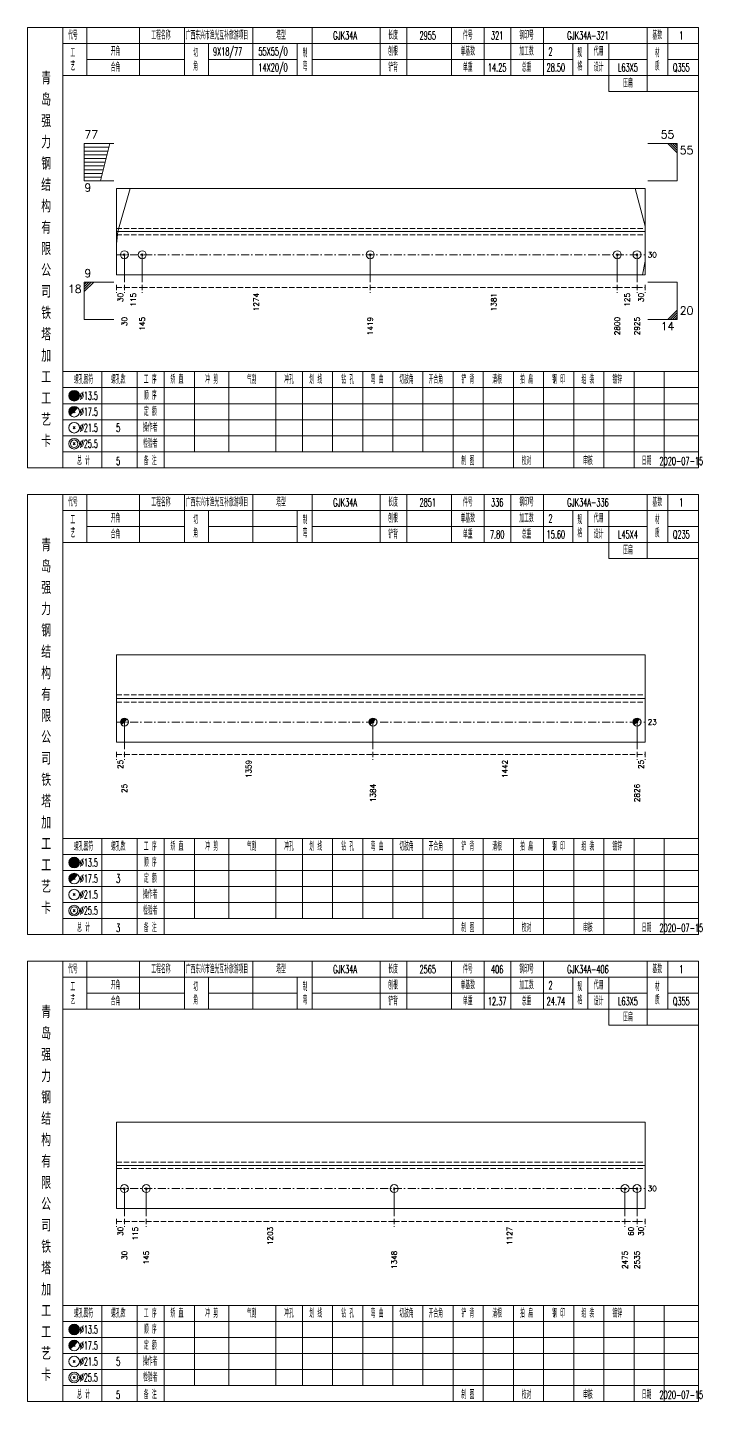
# Model space of a CAD drawing. Extents: x 0 to 2606, y -377 to 6479.
# Drawn here: x 523 to 776, y 5075 to 5590 of the extents above; entities that cross this region are included whole.
import ezdxf
from ezdxf.enums import TextEntityAlignment as Align

# ---------------------------------------------------------------- set-up
doc = ezdxf.new("R2010")
doc.units = 0
doc.header["$MEASUREMENT"] = 0
doc.linetypes.add('一点画线', pattern=[5.2, 3, -1, 0.2, -1])
doc.linetypes.add('虚线', pattern=[2.75, 2, -0.75])
doc.layers.get('0').update_dxf_attribs({"linetype": 'CONTINUOUS', "lineweight": 25})
doc.layers.add('1', color=7, linetype='CONTINUOUS', lineweight=25)
doc.layers.add('4', color=7, linetype='CONTINUOUS', lineweight=25)
doc.styles.get("Standard").update_dxf_attribs({"font": 'simplex.shx', "width": 0.7, "height": 3, "bigfont": 'gbhzfs.shx'})

msp = doc.modelspace()

# ---------------------------------------------------------------- linework, layer by layer
at = {"color": 7, "linetype": 'Continuous', "lineweight": 13}
for p, q in [((544.1, 5546.5), (555.1, 5546.5)), ((544.1, 5532.5), (544.1, 5546.5)), ((544.1, 5545.1), (553.25, 5545.1)), ((544.1, 5543.7), (552.9, 5543.7)), ((544.1, 5542.3), (552.55, 5542.3)), ((550.1, 5532.5), (553.6, 5546.5)), ((766.2, 5546.5), (755.2, 5546.5)), ((762.7, 5546.5), (766.2, 5543)), ((763.57, 5546.5), (766.2, 5543.88)), ((764.45, 5546.5), (766.2, 5544.75)), ((765.32, 5546.5), (766.2, 5545.62)), ((766.2, 5532.5), (766.2, 5546.5)), ((544.1, 5540.9), (552.2, 5540.9)), ((544.1, 5539.5), (551.85, 5539.5)), ((544.1, 5538.1), (551.5, 5538.1)), ((544.1, 5536.7), (551.15, 5536.7)), ((544.1, 5535.3), (550.8, 5535.3)), ((544.1, 5533.9), (550.45, 5533.9)), ((544.1, 5532.5), (555.1, 5532.5)), ((766.2, 5532.5), (755.2, 5532.5)), ((556.7, 5513.5), (561.26, 5529.69)), ((754.2, 5515.56), (750.51, 5529.69)), ((556.1, 5508.87), (556.7, 5513.5)), ((559.1, 5504.81), (559.1, 5494.5)), ((565.82, 5504.81), (565.82, 5494.5)), ((651.23, 5504.81), (651.23, 5494.5)), ((743.81, 5504.81), (743.81, 5494.5)), ((751.2, 5504.81), (751.2, 5494.5)), ((754.2, 5502.45), (753.26, 5497.31)), ((544.1, 5494.5), (555.1, 5494.5)), ((544.1, 5494.5), (544.1, 5480.5)), ((544.97, 5494.5), (544.1, 5493.62)), ((545.85, 5494.5), (544.1, 5492.75)), ((546.72, 5494.5), (544.1, 5491.88)), ((547.6, 5494.5), (544.1, 5491)), ((766.2, 5494.5), (755.2, 5494.5)), ((766.2, 5494.5), (766.2, 5480.5)), ((544.1, 5480.5), (555.1, 5480.5)), ((766.2, 5480.5), (755.2, 5480.5)), ((762.7, 5480.5), (766.2, 5484)), ((763.57, 5480.5), (766.2, 5483.12)), ((764.45, 5480.5), (766.2, 5482.25)), ((765.32, 5480.5), (766.2, 5481.38)), ((559.1, 5329.67), (559.1, 5319.5)), ((652.27, 5329.67), (652.27, 5319.5)), ((751.2, 5329.67), (751.2, 5319.5)), ((559.1, 5154.81), (559.1, 5144.5)), ((567.3, 5154.81), (567.3, 5144.5)), ((660.21, 5154.81), (660.21, 5144.5)), ((746.7, 5154.81), (746.7, 5144.5)), ((751.2, 5154.81), (751.2, 5144.5))]:
    msp.add_line(p, q, dxfattribs=at)
at = {"color": 7, "linetype": 'Continuous', "lineweight": 18}
for p, q in [((556.1, 5529.69), (556.1, 5497.31)), ((556.1, 5529.69), (754.2, 5529.69)), ((754.2, 5529.69), (754.2, 5497.31)), ((556.1, 5513.5), (754.2, 5513.5)), ((556.1, 5354.83), (556.1, 5322.17)), ((556.1, 5354.83), (754.2, 5354.83)), ((754.2, 5354.83), (754.2, 5322.17)), ((556.1, 5338.5), (754.2, 5338.5)), ((556.1, 5179.69), (556.1, 5147.31)), ((556.1, 5179.69), (754.2, 5179.69)), ((754.2, 5179.69), (754.2, 5147.31)), ((556.1, 5163.5), (754.2, 5163.5))]:
    msp.add_line(p, q, dxfattribs=at)
at = {"color": 1, "linetype": '虚线', "lineweight": 18}
for p, q in [((556.1, 5514.69), (754.2, 5514.69)), ((556.1, 5512.31), (754.2, 5512.31)), ((556.1, 5339.83), (754.2, 5339.83)), ((556.1, 5337.17), (754.2, 5337.17)), ((556.1, 5164.69), (754.2, 5164.69)), ((556.1, 5162.31), (754.2, 5162.31))]:
    msp.add_line(p, q, dxfattribs=at)
at = {"color": 3, "linetype": '一点画线', "lineweight": 13}
for p, q in [((556.1, 5504.81), (754.2, 5504.81)), ((556.1, 5329.67), (754.2, 5329.67)), ((556.1, 5154.81), (754.2, 5154.81))]:
    msp.add_line(p, q, dxfattribs=at)
at = {"color": 8, "linetype": '虚线', "lineweight": 9}
for p, q in [((556.1, 5493.5), (556.1, 5490.5)), ((556.1, 5492.5), (559.1, 5492.5)), ((559.1, 5493.5), (559.1, 5490.5)), ((559.1, 5493.5), (559.1, 5490.5)), ((559.1, 5492.5), (565.82, 5492.5)), ((565.82, 5493.5), (565.82, 5490.5)), ((565.82, 5493.5), (565.82, 5490.5)), ((565.82, 5492.5), (651.23, 5492.5)), ((651.23, 5493.5), (651.23, 5490.5)), ((651.23, 5493.5), (651.23, 5490.5)), ((651.23, 5492.5), (743.81, 5492.5)), ((743.81, 5493.5), (743.81, 5490.5)), ((743.81, 5493.5), (743.81, 5490.5)), ((743.81, 5492.5), (751.2, 5492.5)), ((751.2, 5493.5), (751.2, 5490.5)), ((751.2, 5493.5), (751.2, 5490.5)), ((751.2, 5492.5), (754.2, 5492.5)), ((754.2, 5493.5), (754.2, 5490.5)), ((556.1, 5318.5), (556.1, 5315.5)), ((556.1, 5317.5), (559.1, 5317.5)), ((559.1, 5318.5), (559.1, 5315.5)), ((559.1, 5318.5), (559.1, 5315.5)), ((559.1, 5317.5), (652.27, 5317.5)), ((652.27, 5318.5), (652.27, 5315.5)), ((652.27, 5318.5), (652.27, 5315.5)), ((652.27, 5317.5), (751.2, 5317.5)), ((751.2, 5318.5), (751.2, 5315.5)), ((751.2, 5318.5), (751.2, 5315.5)), ((751.2, 5317.5), (754.2, 5317.5)), ((754.2, 5318.5), (754.2, 5315.5)), ((556.1, 5143.5), (556.1, 5140.5)), ((556.1, 5142.5), (559.1, 5142.5)), ((559.1, 5143.5), (559.1, 5140.5)), ((559.1, 5143.5), (559.1, 5140.5)), ((559.1, 5142.5), (567.3, 5142.5)), ((567.3, 5143.5), (567.3, 5140.5)), ((567.3, 5143.5), (567.3, 5140.5)), ((567.3, 5142.5), (660.21, 5142.5)), ((660.21, 5143.5), (660.21, 5140.5)), ((660.21, 5143.5), (660.21, 5140.5)), ((660.21, 5142.5), (746.7, 5142.5)), ((746.7, 5143.5), (746.7, 5140.5)), ((746.7, 5143.5), (746.7, 5140.5)), ((746.7, 5142.5), (751.2, 5142.5)), ((751.2, 5143.5), (751.2, 5140.5)), ((751.2, 5143.5), (751.2, 5140.5)), ((751.2, 5142.5), (754.2, 5142.5)), ((754.2, 5143.5), (754.2, 5140.5))]:
    msp.add_line(p, q, dxfattribs=at)
at = {"layer": '1', "color": 7, "linetype": 'Continuous', "lineweight": 13}
for p, q in [((558.8, 5504.51), (559.4, 5505.11)), ((559.4, 5504.51), (558.8, 5505.11)), ((565.52, 5504.51), (566.12, 5505.11)), ((566.12, 5504.51), (565.52, 5505.11)), ((650.93, 5504.51), (651.53, 5505.11)), ((651.53, 5504.51), (650.93, 5505.11)), ((743.51, 5504.51), (744.11, 5505.11)), ((744.11, 5504.51), (743.51, 5505.11)), ((750.9, 5504.51), (751.5, 5505.11)), ((751.5, 5504.51), (750.9, 5505.11)), ((558.8, 5154.51), (559.4, 5155.11)), ((559.4, 5154.51), (558.8, 5155.11)), ((567, 5154.51), (567.6, 5155.11)), ((567.6, 5154.51), (567, 5155.11)), ((659.91, 5154.51), (660.51, 5155.11)), ((660.51, 5154.51), (659.91, 5155.11)), ((746.4, 5154.51), (747, 5155.11)), ((747, 5154.51), (746.4, 5155.11)), ((750.9, 5154.51), (751.5, 5155.11)), ((751.5, 5154.51), (750.9, 5155.11))]:
    msp.add_line(p, q, dxfattribs=at)
at = {"layer": '1', "color": 7, "linetype": 'Continuous', "lineweight": 18}
for p, q in [((556.1, 5497.31), (754.2, 5497.31)), ((556.1, 5322.17), (754.2, 5322.17)), ((556.1, 5147.31), (754.2, 5147.31))]:
    msp.add_line(p, q, dxfattribs=at)
at = {"layer": '1', "color": 7, "linetype": 'Continuous', "lineweight": 0}
for p, q in [((558.8, 5329.37), (559.4, 5329.97)), ((558.8, 5329.97), (559.4, 5329.37)), ((651.97, 5329.37), (652.57, 5329.97)), ((651.97, 5329.97), (652.57, 5329.37)), ((750.9, 5329.37), (751.5, 5329.97)), ((750.9, 5329.97), (751.5, 5329.37))]:
    msp.add_line(p, q, dxfattribs=at)
at = {"layer": '1', "color": 7, "linetype": 'Continuous', "lineweight": 13}
for centre in [(559.1, 5504.81), (565.82, 5504.81), (651.23, 5504.81), (743.81, 5504.81), (751.2, 5504.81), (559.1, 5329.67), (652.27, 5329.67), (751.2, 5329.67), (559.1, 5154.81), (567.3, 5154.81), (660.21, 5154.81), (746.7, 5154.81), (751.2, 5154.81)]:
    msp.add_circle(centre, 1.5, dxfattribs=at)
for centre, radius in [((559.1, 5329.67), 1.35), ((559.1, 5329.67), 1.2), ((559.1, 5329.67), 1.05), ((559.1, 5329.67), 0.9), ((559.1, 5329.67), 0.75), ((559.1, 5329.67), 0.6), ((652.27, 5329.67), 1.35), ((652.27, 5329.67), 1.2), ((652.27, 5329.67), 1.05), ((652.27, 5329.67), 0.9), ((652.27, 5329.67), 0.75), ((652.27, 5329.67), 0.6), ((751.2, 5329.67), 1.35), ((751.2, 5329.67), 1.2), ((751.2, 5329.67), 1.05), ((751.2, 5329.67), 0.9), ((751.2, 5329.67), 0.75), ((751.2, 5329.67), 0.6), ((559.1, 5329.67), 0.45), ((559.1, 5329.67), 0.3), ((559.1, 5329.67), 0.15), ((652.27, 5329.67), 0.45), ((652.27, 5329.67), 0.3), ((652.27, 5329.67), 0.15), ((751.2, 5329.67), 0.45), ((751.2, 5329.67), 0.3), ((751.2, 5329.67), 0.15)]:
    msp.add_arc(centre, radius, 45, 225, dxfattribs=at)
at = {"layer": '4', "color": 1, "linetype": 'Continuous', "lineweight": 18}
for p, q in [((536.1, 5425), (536.1, 5590)), ((545, 5572), (545, 5590)), ((564.8, 5572), (564.8, 5590)), ((581.6, 5572), (581.6, 5590)), ((607.2, 5572), (607.2, 5590)), ((629.5, 5572), (629.5, 5590)), ((655, 5572), (655, 5590)), ((665, 5572), (665, 5590)), ((681.7, 5572), (681.7, 5590)), ((693.9, 5572), (693.9, 5590)), ((703.9, 5572), (703.9, 5590)), ((716.1, 5572), (716.1, 5590)), ((755, 5566), (755, 5590)), ((762.8, 5572), (762.8, 5590)), ((536.1, 5584), (774.2, 5584)), ((590.6, 5572), (590.6, 5584)), ((623.9, 5572), (623.9, 5584)), ((727.2, 5572), (727.2, 5584)), ((732.8, 5572), (732.8, 5584)), ((740.6, 5566), (740.6, 5584)), ((545, 5578), (581.6, 5578)), ((590.6, 5578), (623.9, 5578)), ((629.5, 5578), (727.2, 5578)), ((732.8, 5578), (755, 5578)), ((762.8, 5578), (774.2, 5578)), ((536.1, 5572), (774.2, 5572)), ((740.6, 5566), (774.2, 5566)), ((536.1, 5461), (774.2, 5461)), ((550.6, 5425), (550.6, 5461)), ((563.9, 5425), (563.9, 5461)), ((574, 5425), (574, 5461)), ((585.4, 5431), (585.4, 5461)), ((598.3, 5431), (598.3, 5461)), ((615.9, 5431), (615.9, 5461)), ((625.8, 5431), (625.8, 5461)), ((637.1, 5431), (637.1, 5461)), ((648.4, 5431), (648.4, 5461)), ((659.7, 5431), (659.7, 5461)), ((670.9, 5431), (670.9, 5461)), ((682.3, 5431), (682.3, 5461)), ((693.6, 5431), (693.6, 5461)), ((704.9, 5431), (704.9, 5461)), ((716.2, 5431), (716.2, 5461)), ((727.5, 5431), (727.5, 5461)), ((738.8, 5431), (738.8, 5461)), ((750.1, 5431), (750.1, 5461)), ((761.4, 5431), (761.4, 5461)), ((536.1, 5455), (774.2, 5455)), ((536.1, 5449), (774.2, 5449)), ((536.1, 5443), (774.2, 5443)), ((536.1, 5437), (774.2, 5437)), ((536.1, 5431), (774.2, 5431)), ((682.3, 5425), (682.3, 5431)), ((693.6, 5425), (693.6, 5431)), ((704.9, 5425), (704.9, 5431)), ((716.2, 5425), (716.2, 5431)), ((727.5, 5425), (727.5, 5431)), ((738.8, 5425), (738.8, 5431)), ((750.1, 5425), (750.1, 5431)), ((761.4, 5425), (761.4, 5431)), ((536.1, 5250), (536.1, 5415)), ((545, 5397), (545, 5415)), ((564.8, 5397), (564.8, 5415)), ((581.6, 5397), (581.6, 5415)), ((607.2, 5397), (607.2, 5415)), ((629.5, 5397), (629.5, 5415)), ((655, 5397), (655, 5415)), ((665, 5397), (665, 5415)), ((681.7, 5397), (681.7, 5415)), ((693.9, 5397), (693.9, 5415)), ((703.9, 5397), (703.9, 5415)), ((716.1, 5397), (716.1, 5415)), ((755, 5391), (755, 5415)), ((762.8, 5397), (762.8, 5415)), ((536.1, 5409), (774.2, 5409)), ((590.6, 5397), (590.6, 5409)), ((623.9, 5397), (623.9, 5409)), ((727.2, 5397), (727.2, 5409)), ((732.8, 5397), (732.8, 5409)), ((740.6, 5391), (740.6, 5409)), ((545, 5403), (581.6, 5403)), ((590.6, 5403), (623.9, 5403)), ((629.5, 5403), (727.2, 5403)), ((732.8, 5403), (755, 5403)), ((762.8, 5403), (774.2, 5403)), ((536.1, 5397), (774.2, 5397)), ((740.6, 5391), (774.2, 5391)), ((536.1, 5286), (774.2, 5286)), ((550.6, 5250), (550.6, 5286)), ((563.9, 5250), (563.9, 5286)), ((574, 5250), (574, 5286)), ((585.4, 5256), (585.4, 5286)), ((598.3, 5256), (598.3, 5286)), ((615.9, 5256), (615.9, 5286)), ((625.8, 5256), (625.8, 5286)), ((637.1, 5256), (637.1, 5286)), ((648.4, 5256), (648.4, 5286)), ((659.7, 5256), (659.7, 5286)), ((670.9, 5256), (670.9, 5286)), ((682.3, 5256), (682.3, 5286)), ((693.6, 5256), (693.6, 5286)), ((704.9, 5256), (704.9, 5286)), ((716.2, 5256), (716.2, 5286)), ((727.5, 5256), (727.5, 5286)), ((738.8, 5256), (738.8, 5286)), ((750.1, 5256), (750.1, 5286)), ((761.4, 5256), (761.4, 5286)), ((536.1, 5280), (774.2, 5280)), ((536.1, 5274), (774.2, 5274)), ((536.1, 5268), (774.2, 5268)), ((536.1, 5262), (774.2, 5262)), ((536.1, 5256), (774.2, 5256)), ((682.3, 5250), (682.3, 5256)), ((693.6, 5250), (693.6, 5256)), ((704.9, 5250), (704.9, 5256)), ((716.2, 5250), (716.2, 5256)), ((727.5, 5250), (727.5, 5256)), ((738.8, 5250), (738.8, 5256)), ((750.1, 5250), (750.1, 5256)), ((761.4, 5250), (761.4, 5256)), ((536.1, 5075), (536.1, 5240)), ((545, 5222), (545, 5240)), ((564.8, 5222), (564.8, 5240)), ((581.6, 5222), (581.6, 5240)), ((607.2, 5222), (607.2, 5240)), ((629.5, 5222), (629.5, 5240)), ((655, 5222), (655, 5240)), ((665, 5222), (665, 5240)), ((681.7, 5222), (681.7, 5240)), ((693.9, 5222), (693.9, 5240)), ((703.9, 5222), (703.9, 5240)), ((716.1, 5222), (716.1, 5240)), ((755, 5216), (755, 5240)), ((762.8, 5222), (762.8, 5240)), ((536.1, 5234), (774.2, 5234)), ((590.6, 5222), (590.6, 5234)), ((623.9, 5222), (623.9, 5234)), ((727.2, 5222), (727.2, 5234)), ((732.8, 5222), (732.8, 5234)), ((740.6, 5216), (740.6, 5234)), ((545, 5228), (581.6, 5228)), ((590.6, 5228), (623.9, 5228)), ((629.5, 5228), (727.2, 5228)), ((732.8, 5228), (755, 5228)), ((762.8, 5228), (774.2, 5228)), ((536.1, 5222), (774.2, 5222)), ((740.6, 5216), (774.2, 5216)), ((536.1, 5111), (774.2, 5111)), ((550.6, 5075), (550.6, 5111)), ((563.9, 5075), (563.9, 5111)), ((574, 5075), (574, 5111)), ((585.4, 5081), (585.4, 5111)), ((598.3, 5081), (598.3, 5111)), ((615.9, 5081), (615.9, 5111)), ((625.8, 5081), (625.8, 5111)), ((637.1, 5081), (637.1, 5111)), ((648.4, 5081), (648.4, 5111)), ((659.7, 5081), (659.7, 5111)), ((670.9, 5081), (670.9, 5111)), ((682.3, 5081), (682.3, 5111)), ((693.6, 5081), (693.6, 5111)), ((704.9, 5081), (704.9, 5111)), ((716.2, 5081), (716.2, 5111)), ((727.5, 5081), (727.5, 5111)), ((738.8, 5081), (738.8, 5111)), ((750.1, 5081), (750.1, 5111)), ((761.4, 5081), (761.4, 5111)), ((536.1, 5105), (774.2, 5105)), ((536.1, 5099), (774.2, 5099)), ((536.1, 5093), (774.2, 5093)), ((536.1, 5087), (774.2, 5087)), ((536.1, 5081), (774.2, 5081)), ((682.3, 5075), (682.3, 5081)), ((693.6, 5075), (693.6, 5081)), ((704.9, 5075), (704.9, 5081)), ((716.2, 5075), (716.2, 5081)), ((727.5, 5075), (727.5, 5081)), ((738.8, 5075), (738.8, 5081)), ((750.1, 5075), (750.1, 5081)), ((761.4, 5075), (761.4, 5081))]:
    msp.add_line(p, q, dxfattribs=at)
at = {"layer": '4', "color": 7, "linetype": 'Continuous', "lineweight": 13}
for p, q in [((540.1, 5451.8), (540.5, 5452.2)), ((540.5, 5451.8), (540.1, 5452.2)), ((539.9, 5439.6), (540.7, 5440.4)), ((540.7, 5439.6), (539.9, 5440.4)), ((539.9, 5433.6), (540.7, 5434.4)), ((540.7, 5433.6), (539.9, 5434.4)), ((540.1, 5276.8), (540.5, 5277.2)), ((540.5, 5276.8), (540.1, 5277.2)), ((539.9, 5264.6), (540.7, 5265.4)), ((540.7, 5264.6), (539.9, 5265.4)), ((539.9, 5258.6), (540.7, 5259.4)), ((540.7, 5258.6), (539.9, 5259.4)), ((540.1, 5101.8), (540.5, 5102.2)), ((540.5, 5101.8), (540.1, 5102.2)), ((539.9, 5089.6), (540.7, 5090.4)), ((540.7, 5089.6), (539.9, 5090.4)), ((539.9, 5083.6), (540.7, 5084.4)), ((540.7, 5083.6), (539.9, 5084.4))]:
    msp.add_line(p, q, dxfattribs=at)
at = {"layer": '4', "color": 7, "linetype": 'Continuous', "lineweight": 0}
for p, q in [((539.9, 5445.6), (540.7, 5446.4)), ((539.9, 5446.4), (540.7, 5445.6)), ((539.9, 5270.6), (540.7, 5271.4)), ((539.9, 5271.4), (540.7, 5270.6)), ((539.9, 5095.6), (540.7, 5096.4)), ((539.9, 5096.4), (540.7, 5095.6))]:
    msp.add_line(p, q, dxfattribs=at)
at = {"layer": '4', "color": 1, "linetype": 'Continuous', "lineweight": 18}
for points in [[(522.8, 5590), (522.8, 5425), (774.2, 5425), (774.2, 5590)], [(522.8, 5415), (522.8, 5250), (774.2, 5250), (774.2, 5415)], [(522.8, 5240), (522.8, 5075), (774.2, 5075), (774.2, 5240)]]:
    msp.add_lwpolyline(points, close=True, dxfattribs=at)
at = {"layer": '4', "color": 7, "linetype": 'Continuous', "lineweight": 13}
for centre, radius in [((540.3, 5452), 2), ((540.3, 5452), 1.8), ((540.3, 5452), 1.6), ((540.3, 5452), 1.4), ((540.3, 5452), 1.2), ((540.3, 5452), 1), ((540.3, 5452), 0.8), ((540.3, 5452), 0.6), ((540.3, 5452), 0.4), ((540.3, 5452), 0.2), ((540.3, 5446), 2), ((540.3, 5440), 2), ((540.3, 5434), 2), ((540.3, 5434), 1.4), ((540.3, 5277), 2), ((540.3, 5277), 1.8), ((540.3, 5277), 1.6), ((540.3, 5277), 1.4), ((540.3, 5277), 1.2), ((540.3, 5277), 1), ((540.3, 5277), 0.8), ((540.3, 5277), 0.6), ((540.3, 5277), 0.4), ((540.3, 5277), 0.2), ((540.3, 5271), 2), ((540.3, 5265), 2), ((540.3, 5259), 2), ((540.3, 5259), 1.4), ((540.3, 5102), 2), ((540.3, 5102), 1.8), ((540.3, 5102), 1.6), ((540.3, 5102), 1.4), ((540.3, 5102), 1.2), ((540.3, 5102), 1), ((540.3, 5102), 0.8), ((540.3, 5102), 0.6), ((540.3, 5102), 0.4), ((540.3, 5102), 0.2), ((540.3, 5096), 2), ((540.3, 5090), 2), ((540.3, 5084), 2), ((540.3, 5084), 1.4)]:
    msp.add_circle(centre, radius, dxfattribs=at)
for centre, radius in [((540.3, 5446), 1.8), ((540.3, 5446), 1.6), ((540.3, 5446), 1.4), ((540.3, 5446), 1.2), ((540.3, 5446), 1), ((540.3, 5446), 0.8), ((540.3, 5446), 0.6), ((540.3, 5446), 0.4), ((540.3, 5446), 0.2), ((540.3, 5271), 1.8), ((540.3, 5271), 1.6), ((540.3, 5271), 1.4), ((540.3, 5271), 1.2), ((540.3, 5271), 1), ((540.3, 5271), 0.8), ((540.3, 5271), 0.6), ((540.3, 5271), 0.4), ((540.3, 5271), 0.2), ((540.3, 5096), 1.8), ((540.3, 5096), 1.6), ((540.3, 5096), 1.4), ((540.3, 5096), 1.2), ((540.3, 5096), 1), ((540.3, 5096), 0.8), ((540.3, 5096), 0.6), ((540.3, 5096), 0.4), ((540.3, 5096), 0.2)]:
    msp.add_arc(centre, radius, 45, 225, dxfattribs=at)

# ---------------------------------------------------------------- texts
at = {"color": 7, "linetype": 'Continuous', "lineweight": 13}
for s, p in [('77', (544.1, 5547.5)), ('9', (544.1, 5495.5)), ('20', (767.2, 5481.5))]:
    msp.add_text(s, height=3, dxfattribs=at).set_placement(p, align=Align.BOTTOM_LEFT)
msp.add_text('55', height=3, dxfattribs=at).set_placement((765.2, 5547.5), align=Align.BOTTOM_RIGHT)
for s, p in [('55', (767.2, 5545.5)), ('9', (544.1, 5531.5))]:
    msp.add_text(s, height=3, dxfattribs=at).set_placement(p, align=Align.TOP_LEFT)
for s, p in [('30', (755.2, 5504.81)), ('23', (755.2, 5329.67)), ('30', (755.2, 5154.81))]:
    msp.add_text(s, height=2, dxfattribs=at).set_placement(p, align=Align.MIDDLE_LEFT)
for s, p in [('18', (543.1, 5493.5)), ('14', (765.2, 5479.5))]:
    msp.add_text(s, height=3, dxfattribs=at).set_placement(p, align=Align.TOP_RIGHT)
at = {"color": 8, "linetype": 'Continuous', "lineweight": 9}
for s, p in [('30', (557.6, 5490.5)), ('115', (562.46, 5490.5)), ('1274', (608.52, 5490.5)), ('125', (747.5, 5490.5)), ('30', (752.7, 5490.5)), ('1381', (697.52, 5490.5)), ('25', (557.6, 5315.5)), ('1359', (605.68, 5315.5)), ('1442', (701.73, 5315.5)), ('25', (752.7, 5315.5)), ('30', (557.6, 5140.5)), ('115', (563.2, 5140.5)), ('1203', (613.75, 5140.5)), ('1127', (703.45, 5140.5)), ('60', (748.95, 5140.5)), ('30', (752.7, 5140.5))]:
    msp.add_text(s, height=2, rotation=90, dxfattribs=at).set_placement(p, align=Align.MIDDLE_RIGHT)
at = {"layer": '1', "color": 7, "linetype": 'Continuous', "lineweight": 13}
for s, p in [('30', (559.1, 5481.5)), ('145', (565.82, 5481.5)), ('1419', (651.23, 5481.5)), ('2800', (743.81, 5481.5)), ('2925', (751.2, 5481.5)), ('25', (559.1, 5306.5)), ('1384', (652.27, 5306.5)), ('2826', (751.2, 5306.5)), ('30', (559.1, 5131.5)), ('145', (567.3, 5131.5)), ('1348', (660.21, 5131.5)), ('2475', (746.7, 5131.5)), ('2535', (751.2, 5131.5))]:
    msp.add_text(s, height=2, rotation=90, dxfattribs=at).set_placement(p, align=Align.MIDDLE_RIGHT)
at = {"layer": '4', "color": 1, "linetype": 'Continuous', "lineweight": 13}
for s, height, width, p in [('代号', 3, 0.6, (539.8, 5587)), ('工程名称', 3, 0.6, (572.8, 5587)), ('广西东兴市渔光互补旅游项目', 3, 0.6, (593.8, 5587)), ('塔型', 3, 0.6, (617.8, 5587)), ('GJK34A', 3, 0.6, (641.8, 5587)), ('长度', 3, 0.6, (659.8, 5587)), ('2955', 3, 0.6, (672.8, 5587)), ('件号', 3, 0.6, (687.8, 5587)), ('321', 3, 0.6, (698.8, 5587)), ('钢印号', 3, 0.6, (709.8, 5587)), ('GJK34A-321', 3, 0.6, (732.8, 5587)), ('基数', 3, 0.6, (758.8, 5587)), ('1', 3, 0.6, (767.8, 5587)), ('开角', 3, 0.6, (555.8, 5581)), ('9X18/77', 3, 0.6, (597.8, 5581)), ('55X55/0', 3, 0.6, (614.8, 5581)), ('刨根', 3, 0.6, (659.8, 5581)), ('单基数', 3, 0.6, (687.8, 5581)), ('加工数', 3, 0.6, (709.8, 5581)), ('代用', 3, 0.6, (736.8, 5581)), ('工', 3, 0.6, (539.8, 5580.4)), ('切', 3, 0.6, (585.8, 5580.4)), ('制', 3, 0.6, (626.8, 5580.4)), ('2', 3, 0.6, (718.8, 5581)), ('规', 3, 0.6, (729.8, 5580.4)), ('材', 3, 0.6, (758.8, 5580.4)), ('青', 4.6, 0.8, (529.8, 5571)), ('艺', 3, 0.6, (539.8, 5575.4)), ('合角', 3, 0.6, (555.8, 5575)), ('角', 3, 0.6, (585.8, 5575.4)), ('14X20/0', 3, 0.6, (614.8, 5575)), ('弯', 3, 0.6, (626.8, 5575.4)), ('铲背', 3, 0.6, (659.8, 5575)), ('单重', 3, 0.6, (687.8, 5575)), ('14.25', 3, 0.6, (698.8, 5575)), ('总重', 3, 0.6, (709.8, 5575)), ('28.50', 3, 0.6, (720.8, 5575)), ('格', 3, 0.6, (729.8, 5575.4)), ('设计', 3, 0.6, (736.8, 5575)), ('L63X5', 3, 0.6, (747.8, 5575)), ('质', 3, 0.6, (758.8, 5575.4)), ('Q355', 3, 0.6, (767.8, 5575)), ('压扁', 3, 0.6, (747.8, 5569)), ('岛', 4.6, 0.8, (529.8, 5563)), ('强', 4.6, 0.8, (529.8, 5555)), ('力', 4.6, 0.8, (529.8, 5547)), ('钢', 4.6, 0.8, (529.8, 5539)), ('结', 4.6, 0.8, (529.8, 5531)), ('构', 4.6, 0.8, (529.8, 5523)), ('有', 4.6, 0.8, (529.8, 5515)), ('限', 4.6, 0.8, (529.8, 5507)), ('公', 4.6, 0.8, (529.8, 5499)), ('司', 4.6, 0.8, (529.8, 5491)), ('铁', 4.6, 0.8, (529.8, 5483)), ('塔', 4.6, 0.8, (529.8, 5475)), ('加', 4.6, 0.8, (529.8, 5467)), ('工', 4.6, 0.8, (529.8, 5459)), ('螺孔图符', 3, 0.6, (543.8, 5458)), ('螺孔数', 3, 0.6, (556.8, 5458)), ('工 序', 3, 0.6, (568.8, 5458)), ('矫 直', 3, 0.6, (578.8, 5458)), ('冲 剪', 3, 0.6, (591.8, 5458)), ('气割', 3, 0.6, (606.8, 5458)), ('冲孔', 3, 0.6, (620.8, 5458)), ('划 线', 3, 0.6, (630.8, 5458)), ('钻 孔', 3, 0.6, (642.8, 5458)), ('弯 曲', 3, 0.6, (653.8, 5458)), ('切肢角', 3, 0.6, (664.8, 5458)), ('开合角', 3, 0.6, (675.8, 5458)), ('铲 背', 3, 0.6, (687.8, 5458)), ('清根', 3, 0.6, (698.8, 5458)), ('拍 扁', 3, 0.6, (709.8, 5458)), ('钢 印', 3, 0.6, (721.8, 5458)), ('组 装', 3, 0.6, (732.8, 5458)), ('镀锌', 3, 0.6, (743.8, 5458)), ('工', 4.6, 0.8, (529.8, 5451)), ('%%C13.5', 3, 0.5, (545.8, 5452)), ('顺 序', 3, 0.6, (568.8, 5452)), ('艺', 4.6, 0.8, (529.8, 5443)), ('%%C17.5', 3, 0.5, (545.8, 5446)), ('定 额', 3, 0.6, (568.8, 5446)), ('%%C21.5', 3, 0.5, (545.8, 5440)), ('5', 3.2, 0.6, (556.8, 5440)), ('操作者', 3, 0.6, (568.8, 5440)), ('卡', 4.6, 0.8, (529.8, 5435)), ('%%C25.5', 3, 0.5, (545.8, 5434)), ('检验者', 3, 0.6, (568.8, 5434)), ('总 计', 3, 0.6, (543.8, 5427.5)), ('5', 3, 0.6, (556.8, 5427.5)), ('备 注', 3, 0.6, (568.8, 5427.5)), ('制 图', 3, 0.6, (687.8, 5427.5)), ('校对', 3, 0.6, (709.8, 5427.5)), ('审核', 3, 0.6, (732.8, 5427.5)), ('日期', 3, 0.6, (754.8, 5427.5)), ('2020-07-15', 3, 0.6, (767.8, 5427.5)), ('代号', 3, 0.6, (539.8, 5412)), ('工程名称', 3, 0.6, (572.8, 5412)), ('广西东兴市渔光互补旅游项目', 3, 0.6, (593.8, 5412)), ('塔型', 3, 0.6, (617.8, 5412)), ('GJK34A', 3, 0.6, (641.8, 5412)), ('长度', 3, 0.6, (659.8, 5412)), ('2851', 3, 0.6, (672.8, 5412)), ('件号', 3, 0.6, (687.8, 5412)), ('336', 3, 0.6, (698.8, 5412)), ('钢印号', 3, 0.6, (709.8, 5412)), ('GJK34A-336', 3, 0.6, (732.8, 5412)), ('基数', 3, 0.6, (758.8, 5412)), ('1', 3, 0.6, (767.8, 5412)), ('开角', 3, 0.6, (555.8, 5406)), ('刨根', 3, 0.6, (659.8, 5406)), ('单基数', 3, 0.6, (687.8, 5406)), ('加工数', 3, 0.6, (709.8, 5406)), ('2', 3, 0.6, (718.8, 5406)), ('代用', 3, 0.6, (736.8, 5406)), ('工', 3, 0.6, (539.8, 5405.4)), ('切', 3, 0.6, (585.8, 5405.4)), ('制', 3, 0.6, (626.8, 5405.4)), ('规', 3, 0.6, (729.8, 5405.4)), ('材', 3, 0.6, (758.8, 5405.4)), ('青', 4.6, 0.8, (529.8, 5396)), ('艺', 3, 0.6, (539.8, 5400.4)), ('合角', 3, 0.6, (555.8, 5400)), ('角', 3, 0.6, (585.8, 5400.4)), ('弯', 3, 0.6, (626.8, 5400.4)), ('铲背', 3, 0.6, (659.8, 5400)), ('单重', 3, 0.6, (687.8, 5400)), ('7.80', 3, 0.6, (698.8, 5400)), ('总重', 3, 0.6, (709.8, 5400)), ('15.60', 3, 0.6, (720.8, 5400)), ('格', 3, 0.6, (729.8, 5400.4)), ('设计', 3, 0.6, (736.8, 5400)), ('L45X4', 3, 0.6, (747.8, 5400)), ('质', 3, 0.6, (758.8, 5400.4)), ('Q235', 3, 0.6, (767.8, 5400)), ('压扁', 3, 0.6, (747.8, 5394)), ('岛', 4.6, 0.8, (529.8, 5388)), ('强', 4.6, 0.8, (529.8, 5380)), ('力', 4.6, 0.8, (529.8, 5372)), ('钢', 4.6, 0.8, (529.8, 5364)), ('结', 4.6, 0.8, (529.8, 5356)), ('构', 4.6, 0.8, (529.8, 5348)), ('有', 4.6, 0.8, (529.8, 5340)), ('限', 4.6, 0.8, (529.8, 5332)), ('公', 4.6, 0.8, (529.8, 5324)), ('司', 4.6, 0.8, (529.8, 5316)), ('铁', 4.6, 0.8, (529.8, 5308)), ('塔', 4.6, 0.8, (529.8, 5300)), ('加', 4.6, 0.8, (529.8, 5292)), ('工', 4.6, 0.8, (529.8, 5284)), ('螺孔图符', 3, 0.6, (543.8, 5283)), ('螺孔数', 3, 0.6, (556.8, 5283)), ('工 序', 3, 0.6, (568.8, 5283)), ('矫 直', 3, 0.6, (578.8, 5283)), ('冲 剪', 3, 0.6, (591.8, 5283)), ('气割', 3, 0.6, (606.8, 5283)), ('冲孔', 3, 0.6, (620.8, 5283)), ('划 线', 3, 0.6, (630.8, 5283)), ('钻 孔', 3, 0.6, (642.8, 5283)), ('弯 曲', 3, 0.6, (653.8, 5283)), ('切肢角', 3, 0.6, (664.8, 5283)), ('开合角', 3, 0.6, (675.8, 5283)), ('铲 背', 3, 0.6, (687.8, 5283)), ('清根', 3, 0.6, (698.8, 5283)), ('拍 扁', 3, 0.6, (709.8, 5283)), ('钢 印', 3, 0.6, (721.8, 5283)), ('组 装', 3, 0.6, (732.8, 5283)), ('镀锌', 3, 0.6, (743.8, 5283)), ('顺 序', 3, 0.6, (568.8, 5277)), ('工', 4.6, 0.8, (529.8, 5276)), ('%%C13.5', 3, 0.5, (545.8, 5277)), ('艺', 4.6, 0.8, (529.8, 5268)), ('%%C17.5', 3, 0.5, (545.8, 5271)), ('3', 3.2, 0.6, (556.8, 5271)), ('定 额', 3, 0.6, (568.8, 5271)), ('%%C21.5', 3, 0.5, (545.8, 5265)), ('操作者', 3, 0.6, (568.8, 5265)), ('卡', 4.6, 0.8, (529.8, 5260)), ('%%C25.5', 3, 0.5, (545.8, 5259)), ('检验者', 3, 0.6, (568.8, 5259)), ('总 计', 3, 0.6, (543.8, 5252.5)), ('3', 3, 0.6, (556.8, 5252.5)), ('备 注', 3, 0.6, (568.8, 5252.5)), ('制 图', 3, 0.6, (687.8, 5252.5)), ('校对', 3, 0.6, (709.8, 5252.5)), ('审核', 3, 0.6, (732.8, 5252.5)), ('日期', 3, 0.6, (754.8, 5252.5)), ('2020-07-15', 3, 0.6, (767.8, 5252.5)), ('代号', 3, 0.6, (539.8, 5237)), ('工程名称', 3, 0.6, (572.8, 5237)), ('广西东兴市渔光互补旅游项目', 3, 0.6, (593.8, 5237)), ('塔型', 3, 0.6, (617.8, 5237)), ('GJK34A', 3, 0.6, (641.8, 5237)), ('长度', 3, 0.6, (659.8, 5237)), ('2565', 3, 0.6, (672.8, 5237)), ('件号', 3, 0.6, (687.8, 5237)), ('406', 3, 0.6, (698.8, 5237)), ('钢印号', 3, 0.6, (709.8, 5237)), ('GJK34A-406', 3, 0.6, (732.8, 5237)), ('基数', 3, 0.6, (758.8, 5237)), ('1', 3, 0.6, (767.8, 5237)), ('开角', 3, 0.6, (555.8, 5231)), ('刨根', 3, 0.6, (659.8, 5231)), ('单基数', 3, 0.6, (687.8, 5231)), ('加工数', 3, 0.6, (709.8, 5231)), ('2', 3, 0.6, (718.8, 5231)), ('代用', 3, 0.6, (736.8, 5231)), ('工', 3, 0.6, (539.8, 5230.4)), ('切', 3, 0.6, (585.8, 5230.4)), ('制', 3, 0.6, (626.8, 5230.4)), ('弯', 3, 0.6, (626.8, 5225.4)), ('规', 3, 0.6, (729.8, 5230.4)), ('材', 3, 0.6, (758.8, 5230.4)), ('青', 4.6, 0.8, (529.8, 5221)), ('艺', 3, 0.6, (539.8, 5225.4)), ('合角', 3, 0.6, (555.8, 5225)), ('角', 3, 0.6, (585.8, 5225.4)), ('铲背', 3, 0.6, (659.8, 5225)), ('单重', 3, 0.6, (687.8, 5225)), ('12.37', 3, 0.6, (698.8, 5225)), ('总重', 3, 0.6, (709.8, 5225)), ('24.74', 3, 0.6, (720.8, 5225)), ('格', 3, 0.6, (729.8, 5225.4)), ('设计', 3, 0.6, (736.8, 5225)), ('L63X5', 3, 0.6, (747.8, 5225)), ('质', 3, 0.6, (758.8, 5225.4)), ('Q355', 3, 0.6, (767.8, 5225)), ('压扁', 3, 0.6, (747.8, 5219)), ('岛', 4.6, 0.8, (529.8, 5213)), ('强', 4.6, 0.8, (529.8, 5205)), ('力', 4.6, 0.8, (529.8, 5197)), ('钢', 4.6, 0.8, (529.8, 5189)), ('结', 4.6, 0.8, (529.8, 5181)), ('构', 4.6, 0.8, (529.8, 5173)), ('有', 4.6, 0.8, (529.8, 5165)), ('限', 4.6, 0.8, (529.8, 5157)), ('公', 4.6, 0.8, (529.8, 5149)), ('司', 4.6, 0.8, (529.8, 5141)), ('铁', 4.6, 0.8, (529.8, 5133)), ('塔', 4.6, 0.8, (529.8, 5125)), ('加', 4.6, 0.8, (529.8, 5117)), ('工', 4.6, 0.8, (529.8, 5109)), ('螺孔图符', 3, 0.6, (543.8, 5108)), ('螺孔数', 3, 0.6, (556.8, 5108)), ('工 序', 3, 0.6, (568.8, 5108)), ('矫 直', 3, 0.6, (578.8, 5108)), ('冲 剪', 3, 0.6, (591.8, 5108)), ('气割', 3, 0.6, (606.8, 5108)), ('冲孔', 3, 0.6, (620.8, 5108)), ('划 线', 3, 0.6, (630.8, 5108)), ('钻 孔', 3, 0.6, (642.8, 5108)), ('弯 曲', 3, 0.6, (653.8, 5108)), ('切肢角', 3, 0.6, (664.8, 5108)), ('开合角', 3, 0.6, (675.8, 5108)), ('铲 背', 3, 0.6, (687.8, 5108)), ('清根', 3, 0.6, (698.8, 5108)), ('拍 扁', 3, 0.6, (709.8, 5108)), ('钢 印', 3, 0.6, (721.8, 5108)), ('组 装', 3, 0.6, (732.8, 5108)), ('镀锌', 3, 0.6, (743.8, 5108)), ('顺 序', 3, 0.6, (568.8, 5102)), ('工', 4.6, 0.8, (529.8, 5101)), ('%%C13.5', 3, 0.5, (545.8, 5102)), ('艺', 4.6, 0.8, (529.8, 5093)), ('%%C17.5', 3, 0.5, (545.8, 5096)), ('定 额', 3, 0.6, (568.8, 5096)), ('%%C21.5', 3, 0.5, (545.8, 5090)), ('5', 3.2, 0.6, (556.8, 5090)), ('操作者', 3, 0.6, (568.8, 5090)), ('卡', 4.6, 0.8, (529.8, 5085)), ('%%C25.5', 3, 0.5, (545.8, 5084)), ('检验者', 3, 0.6, (568.8, 5084)), ('总 计', 3, 0.6, (543.8, 5077.5)), ('5', 3, 0.6, (556.8, 5077.5)), ('备 注', 3, 0.6, (568.8, 5077.5)), ('制 图', 3, 0.6, (687.8, 5077.5)), ('校对', 3, 0.6, (709.8, 5077.5)), ('审核', 3, 0.6, (732.8, 5077.5)), ('日期', 3, 0.6, (754.8, 5077.5)), ('2020-07-15', 3, 0.6, (767.8, 5077.5))]:
    msp.add_text(s, height=height, dxfattribs=dict(at, width=width)).set_placement(p, align=Align.MIDDLE_CENTER)

doc.saveas('drawing.dxf')
